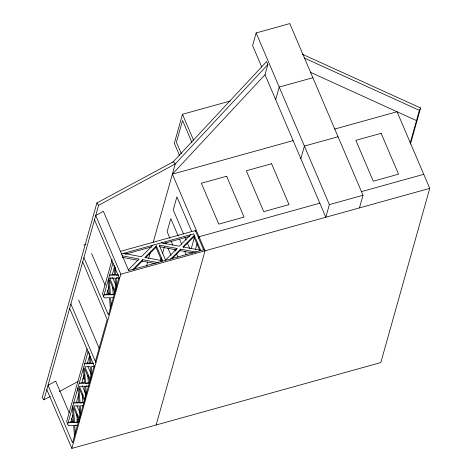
<?xml version="1.0" encoding="UTF-8"?>
<svg xmlns="http://www.w3.org/2000/svg" width="472" height="472" viewBox="0 0 472 472"><rect width="100%" height="100%" fill="white"/><g stroke="black" fill="none" stroke-linecap="round" stroke-linejoin="round"><path stroke-width="0.71" d="M153.27 242.136L175.218 163.99L173.519 161.684L96.884 202.972L42.262 397.501L43.961 399.813L50.398 396.344M43.961 399.813L98.583 205.285L175.218 163.99L267.878 64.528L266.603 61.555L172.835 162.203M87.06 348.849L66.646 421.549L68.357 425.567L73.679 425.461L74.487 436.936M112.13 259.559L102.512 293.814L104.229 297.838L109.551 297.726L110.354 309.201M67.738 424.104L88.146 351.416M103.604 296.375L113.014 262.869M72.83 405.961L72.411 407.436L73.473 422.511L68.151 422.623L70.959 421.838L72.9 414.941M77.915 387.848L78.977 402.911L73.656 403.023L76.464 402.244L78.594 394.657M83.42 368.254L84.476 383.317L79.16 383.429L81.969 382.644L84.293 374.367M89.226 352.962L89.981 363.717L84.659 363.829L87.468 363.051L89.603 355.463M108.283 279.707L109.345 294.776L104.023 294.888L106.831 294.109L108.961 286.516M114.141 265.128L114.843 275.17L109.528 275.282L112.336 274.503L114.466 266.916M94.158 365.829L72.552 442.766L48.038 385.294L55.702 381.164L69.201 412.817M95.379 361.475L107.197 319.391L82.683 261.913M310.204 72.204L397.052 111.734L429.738 188.369L380.821 362.561L71.874 448.4L120.791 274.208L95.727 215.45L103.392 211.32L128.673 270.586L204.506 249.517M230.218 101.008L182.475 114.271L174.321 143.305L179.437 155.3M134.225 269.176L142.22 261.14L142.627 259.683L158.356 262.674M146.515 266.214L147.706 261.966M148.698 258.426L150.491 252.054M145.47 257.871L155.961 247.316L156.368 245.865L162.746 260.821L144.88 257.423L156.368 245.865M160.456 261.004L161.253 258.178M162.645 253.228L164.433 246.856M165.224 244.03L165.625 242.614L166.197 243.953M172.144 258.638L180.139 250.602L180.546 249.151L196.269 252.142M195.107 231.504L195.378 230.537L120.254 251.405M183.384 247.334L193.88 236.785L194.287 235.333L182.794 246.885L200.665 250.284L193.662 233.87L121.21 254.001M191.243 248.709L194.334 237.711M359.463 207.892L363.009 195.266L289.79 23.6L256.143 32.946L252.597 45.578L261.748 67.03M195.473 249.511L197.054 243.876M198.647 238.195L199.054 236.743L319.827 203.19M156.138 424.989L205.049 250.797L172.363 174.162L265.022 74.7L267.878 64.528M275.683 99.698L279.229 87.066L312.877 77.721M300.853 158.71L304.399 146.078L338.046 136.732M256.143 32.946L329.368 204.612L325.822 217.244L265.022 74.7M410.133 143.252L419.372 110.342L420.587 107.982L302.168 54.162M410.451 144.09L420.587 107.982M128.142 270.072L139.128 259.022L121.977 255.759M152.869 245.204L141.382 256.756L123.511 253.358M132.638 269.736L142.627 259.683M190.788 234.667L179.295 246.225L161.43 242.826M170.551 259.199L180.546 249.151M59.413 391.489L78.092 381.423M82.6 378.992L84.529 377.954M172.363 174.162L293.13 140.603M334.583 129.086L397.052 111.734L416.493 120.59M83.809 245.033L85.916 244.443M125.198 254.231L151.766 246.85M163.813 243.499L189.679 236.313M361.281 191.673L423.744 174.315M329.368 204.612L363.009 195.266M115.333 267.258L115.888 275.152L117.994 274.562M120.791 274.208L429.738 188.369M115.28 291.236L109.734 278.232L111.138 277.843M116.749 287.424L116.094 278.096L117.498 277.707M114.873 292.687L109.327 279.684L110.383 294.752L114.525 293.944M90.518 356.525L91.025 363.7L93.131 363.115M90.01 381.234L84.459 368.231L85.52 383.293L89.656 382.485M86.335 394.852L85.727 386.243L87.131 385.854M84.783 401.483L78.96 387.831L80.016 402.893L84.158 402.085M76.818 420.062L78.948 419.472M79.001 420.428L73.455 407.424L74.511 422.487L77.325 421.708L79.32 421.667M75.278 433.331L74.724 425.437L76.128 425.048M106.831 294.109L109.492 294.05M110.383 294.752L114.371 294.664M113.25 297.643L110.59 297.702L111.144 305.608M112.336 274.503L114.997 274.444M115.888 275.152L118.549 275.093M109.734 278.232L115.056 278.12L115.858 289.596M116.094 278.096L119.422 278.032M87.468 363.051L90.128 362.998M91.025 363.7L93.68 363.641M93.893 366.591L91.232 366.65L91.786 374.538M81.969 382.644L84.63 382.591M85.52 383.293L89.509 383.211M85.727 386.243L89.055 386.173M76.464 402.244L79.125 402.185M80.016 402.893L84.004 402.811M83.55 405.772L80.222 405.843L80.83 414.451M70.959 421.838L73.62 421.785M74.511 422.487L78.505 422.405M74.724 425.437L77.379 425.384M159.483 246.673L176.64 249.936M180.139 250.602L193.001 253.051M122.283 257.346L138.007 260.337M142.22 261.14L155.087 263.582M304.381 58.074L419.372 110.342M96.884 202.972L98.583 205.285M182.475 114.271L193.561 140.261M192.004 142.644L182.546 120.46L176.428 142.231L181.301 153.66M195.378 230.537L203.526 249.623M191.762 231.681L176.9 196.836L173.23 209.898L183.519 234.023M193.88 236.785L199.703 250.437M184.947 237.375L186.092 240.053M187.237 242.732L189.809 248.762M178.215 236.029L170.787 218.613L167.117 231.675L169.973 238.378M179.643 239.381L181.643 244.071M184.788 251.44L186.216 254.792M171.118 241.056L172.835 245.074M174.835 249.765L175.407 251.104M176.546 253.788L177.979 257.134M167.908 247.983L171.059 255.358M155.961 247.316L161.784 260.975M94.506 219.804L119.021 277.282L108.424 315.036L83.904 257.559M112.542 277.453L115.87 285.253M91.597 253.499L105.085 285.112M107.38 290.498L109.103 294.534M78.558 299.938L99.214 348.371M70.865 304.003L95.928 362.756M69.644 308.358L94.701 367.11M87.957 366.65L90.73 373.151M90.417 379.783L84.871 366.779L90.187 366.667L90.996 378.149M82.175 385.594L85.78 394.049M84.913 399.377L79.367 386.373L84.683 386.267L85.544 398.462M76.948 405.843L79.998 412.994M79.408 418.977L73.862 405.973L79.184 405.861L79.986 417.342M71.502 418.204L73.225 422.245M46.816 389.648L71.874 448.4M112.737 287.513L113.191 293.973M87.821 375.34L88.329 382.515M82.27 394.22L82.824 402.109M76.818 414.534L77.325 421.708M177.047 248.484L165.554 260.042L159.176 245.086L177.047 248.484M226.648 176.221L201.367 183.242L218.802 224.117L244.077 217.096L226.648 176.221M271.583 163.737L246.307 170.758L263.742 211.633L289.017 204.606L271.583 163.737M381.122 133.305L355.841 140.326L373.275 181.201L398.551 174.174L381.122 133.305"/></g></svg>
